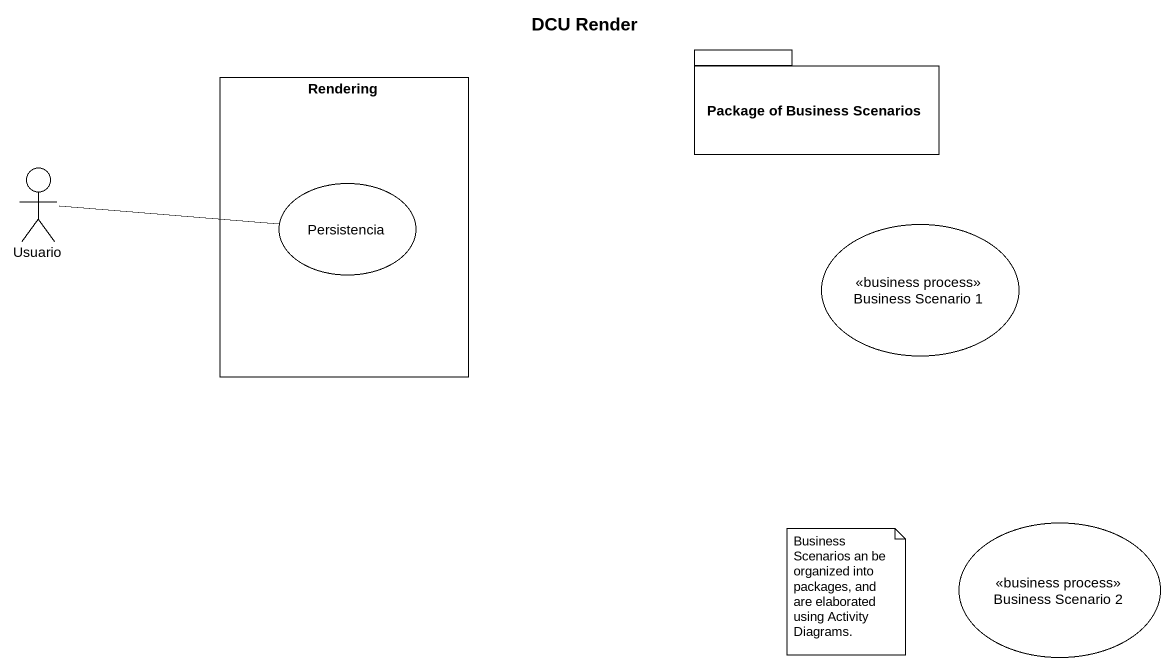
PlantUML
@startuml
title DCU Render
package "Package of Business Scenarios" as Package_of_Business {
}
rectangle Rendering {
  usecase Persistencia
}
actor Usuario
usecase "Business Scenario 1" as Business_Scenario_1 <<business process>>
usecase "Business Scenario 2" as Business_Scenario_2 <<business process>>
Usuario -right- Persistencia
note as N1
  Business Scenarios an be organized into packages, and are elaborated using Activity Diagrams.
end note
@enduml
